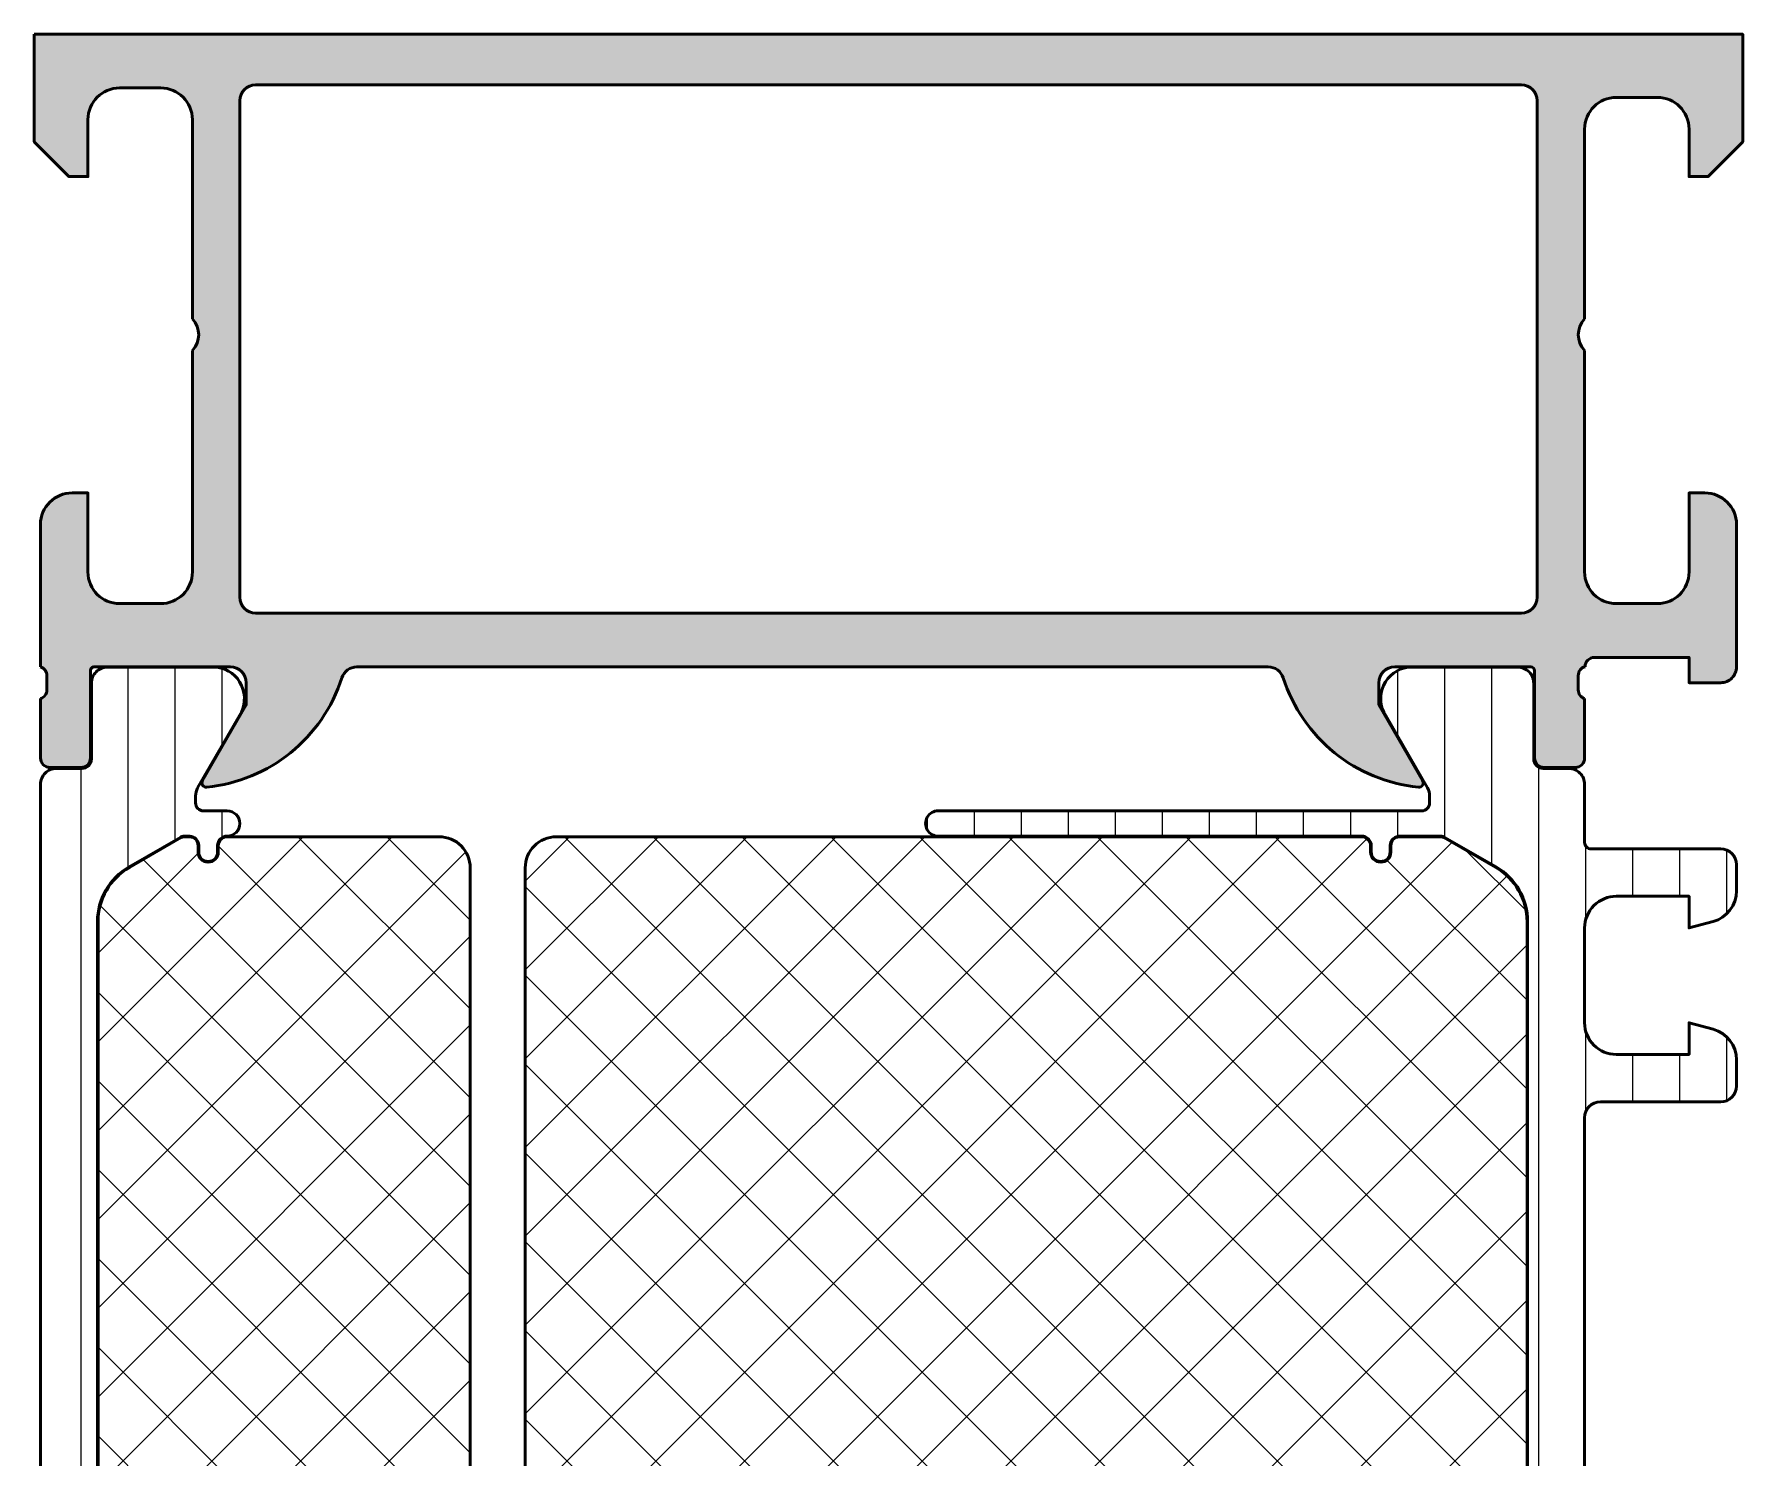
# Model space of a CAD drawing. Extents: x 0 to 105, y 0 to 90.
# Drawn here: x 0 to 54, y 45 to 90 of the extents above; entities that cross this region are included whole.
import ezdxf

# ---------------------------------------------------------------- set-up
doc = ezdxf.new("R2010")
doc.units = 0
for name, color, linetype, lineweight in [('0S-Alu contour', 7, 'Continuous', 50), ('0S-Alu hatch', 252, 'Continuous', 25), ('0S-Plastic contour', 254, 'Continuous', 50), ('0S-Plastic hatch', 253, 'Continuous', 25), ('0S-PT contour', 91, 'Continuous', 50), ('0S-PT hatch', 103, 'Continuous', 25)]:
    doc.layers.add(name, color=color, linetype=linetype, lineweight=lineweight)
pattern_1 = [(135, (0, 0), (-1.403165018917055, -1.403165018917055), []), (225, (0, 0), (1.403165018917055, -1.403165018917055), [])]
pattern_2 = [(90, (0, 0), (-1.4859, 0), [])]

# ---------------------------------------------------------------- blocks, each defined once
blk = doc.blocks.new('442240__F31ADD32_1E1B_493C_A6A0_53D63E27A48B_')
at = {"layer": '0S-PT hatch'}
h = blk.add_hatch(dxfattribs=at)
h.set_pattern_fill('ANSI37', color=256, scale=0.625, angle=90, style=0)
h.set_pattern_definition(pattern_1)
edge = h.paths.add_edge_path()
edge.add_line((41.95540162866505, 64.6302033196955), (16.50000000001683, 64.6302033197426))
edge.add_arc((16.49999999999969, 63.65020331974263), 0.9799999999999754, 89.99999999899781, 180)
edge.add_line((15.51999999999971, 63.65020331974264), (15.51999999999971, 18.84979668030451))
edge.add_arc((16.49999999999971, 18.84979668030451), 0.9799999999999968, 180, 270.0000000000002)
edge.add_line((16.49999999999971, 17.86979668030451), (41.95634587524384, 17.86979668030451))
edge.add_arc((41.95634587524383, 18.14979668030452), 0.2800000000000082, 270.0000000000014, 360)
edge.add_line((42.23634587524385, 18.14979668030452), (42.23634587524385, 18.35036747559076))
edge.add_ellipse((42.55577507995761, 18.35036747559076), major_axis=(-0.3194292047137636, 0), ratio=1, start_angle=180, end_angle=360, ccw=False)
edge.add_line((42.87520428467137, 18.35036747559076), (42.87520428467137, 18.14979668030452))
edge.add_arc((43.15520428467137, 18.14979668030453), 0.2800000000000011, 180, 266.4872129359699)
edge.add_line((43.13804832119981, 17.87032275859203), (44.46501280946018, 17.87032275859204))
edge.add_arc((44.46501280946018, 18.05032275859203), 0.1799999999999926, 270, 300.0000000000001)
edge.add_line((44.55501280946017, 17.89443818591084), (46.18999999999971, 18.8383984804904))
edge.add_arc((45.19999999999972, 20.55312877998359), 1.979999999999983, 299.9999999999999, 360)
edge.add_line((47.1799999999997, 20.55312877998359), (47.1799999999997, 61.94646458067263))
edge.add_arc((45.1999999999997, 61.94646458067263), 1.980000000000003, 0, 59.99999999999952)
edge.add_line((46.18999999999971, 63.66119488016582), (44.55501280946015, 64.60515517474536))
edge.add_arc((44.46501280946016, 64.44927060206425), 0.179999999999936, 59.99999999999221, 89.99999999999095)
edge.add_line((44.46501280946018, 64.62927060206418), (43.13858592838763, 64.62927060206418))
edge.add_arc((43.15574189185918, 64.34979668035167), 0.279999999999997, 93.51278706402572, 180)
edge.add_line((42.87574189185918, 64.34979668035167), (42.87574189185917, 64.14922588506545))
edge.add_ellipse((42.55577507995761, 64.14922588506545), major_axis=(-0.3199668119015655, 0), ratio=1, start_angle=0, end_angle=180, ccw=False)
edge.add_line((42.23580826805604, 64.14922588506545), (42.23580826805604, 64.3497966803045))
edge.add_arc((41.95540162866505, 64.34979668030452), 0.280406639390975, 0, 90)
at = {"layer": '0S-PT contour', "color": 7}
for points in [[(41.95540162866505, 64.6302033196955), (16.50000000001683, 64.6302033197426)], [(42.23580826805604, 64.14922588506545), (42.23580826805604, 64.3497966803045)], [(42.87574189185918, 64.34979668035167), (42.87574189185917, 64.14922588506545)], [(44.46501280946018, 64.62927060206418), (43.13858592838763, 64.62927060206418)], [(46.18999999999971, 63.66119488016582), (44.55501280946015, 64.60515517474536)], [(15.51999999999971, 63.65020331974264), (15.51999999999971, 18.84979668030451)], [(47.1799999999997, 20.55312877998359), (47.1799999999997, 61.94646458067263)], [(44.55501280946017, 17.89443818591084), (46.18999999999971, 18.8383984804904)], [(16.49999999999971, 17.86979668030451), (41.95634587524384, 17.86979668030451)], [(42.23634587524385, 18.14979668030452), (42.23634587524385, 18.35036747559076)], [(42.87520428467137, 18.35036747559076), (42.87520428467137, 18.14979668030452)], [(43.13804832119981, 17.87032275859203), (44.46501280946018, 17.87032275859204)]]:
    blk.add_lwpolyline(points, dxfattribs=at)
for centre, radius, start, end in [((16.49999999999969, 63.65020331974263), 0.9799999999999754, 89.99999999899781, 180), ((41.95540162866505, 64.34979668030452), 0.280406639390975, 0, 90), ((43.15574189185918, 64.34979668035167), 0.279999999999997, 93.51278706402572, 180), ((44.46501280946016, 64.44927060206425), 0.179999999999936, 59.99999999999221, 89.99999999999095), ((45.1999999999997, 61.94646458067263), 1.980000000000003, 0, 59.99999999999952), ((45.19999999999972, 20.55312877998359), 1.979999999999983, 299.9999999999999, 0), ((16.49999999999971, 18.84979668030451), 0.9799999999999968, 180, 270.0000000000002), ((41.95634587524383, 18.14979668030452), 0.2800000000000082, 270.0000000000014, 0), ((43.15520428467137, 18.14979668030453), 0.2800000000000011, 180, 266.4872129359699), ((44.46501280946018, 18.05032275859203), 0.1799999999999926, 270, 300.0000000000001)]:
    blk.add_arc(centre, radius, start, end, dxfattribs=at)
at = {"layer": '0S-PT contour', "color": 7, "extrusion": (0, 0, -1)}
for centre, radius, start, end in [((-42.55577507995761, 64.14922588506545), 0.3199668119015655, 180, 0), ((-42.55577507995761, 18.35036747559076), 0.3194292047137637, 0, 180)]:
    blk.add_arc(centre, radius, start, end, dxfattribs=at)
blk = doc.blocks.new('284519__6857C85F_8BF0_4C97_A09E_0A35391BC59F___943BEE04_0CC8_4766_B25A_D3CEB70636B3_')
at = {"layer": '0S-Plastic hatch'}
h = blk.add_hatch(dxfattribs=at)
h.set_pattern_fill('ANSI31', color=256, scale=0.4680000000000001, angle=45, style=0)
h.set_pattern_definition(pattern_2)
edge = h.paths.add_edge_path()
edge.add_line((49.4999999999997, 56.25000000004718), (53.2999999999998, 56.25000000004718))
edge.add_arc((53.29999999999975, 56.75000000004714), 0.4999999999999645, 270.0000000000057, 360)
edge.add_line((53.79999999999971, 56.75000000004718), (53.79999999999972, 57.58074922342159))
edge.add_arc((52.79999999999975, 57.58074922342159), 0.9999999999999644, 0, 75.00000000000038)
edge.add_line((53.05881904510226, 58.54667504971063), (52.29999999999972, 58.75000000004718))
edge.add_line((52.29999999999972, 58.75000000004718), (52.29999999999972, 57.75000000004717))
edge.add_line((52.29999999999972, 57.75000000004717), (49.99999999999974, 57.7500000000472))
edge.add_ellipse((49.9999999999997, 58.75000000004718), major_axis=(-0.9999999999999928, 0), ratio=1, start_angle=0, end_angle=90.00000000000199, ccw=False)
edge.add_line((48.99999999999971, 58.75000000004717), (48.99999999999971, 61.75000000004722))
edge.add_ellipse((49.99999999999972, 61.75000000004718), major_axis=(-1.000000000000007, 0), ratio=1, start_angle=269.99999999999875, end_angle=360, ccw=False)
edge.add_line((49.99999999999975, 62.75000000004719), (52.29999999999972, 62.75000000004713))
edge.add_line((52.29999999999972, 62.75000000004713), (52.29999999999972, 61.75000000004722))
edge.add_line((52.29999999999972, 61.75000000004722), (53.05881904510228, 61.95332495038388))
edge.add_arc((52.7999999999998, 62.91925077667286), 0.999999999999911, 284.9999999999988, 360)
edge.add_line((53.79999999999971, 62.91925077667284), (53.79999999999971, 63.75000000004723))
edge.add_arc((53.29999999999972, 63.75000000004725), 0.4999999999999929, 0, 89.9999999999992)
edge.add_line((53.29999999999973, 64.25000000004724), (49.19999999999973, 64.25000000004718))
edge.add_ellipse((49.19999999999973, 64.4500000000472), major_axis=(-0.200000000000017, 0), ratio=1, start_angle=0, end_angle=90.00000000000199, ccw=False)
edge.add_line((48.99999999999971, 64.45000000004723), (48.99999999999971, 66.29000567895667))
edge.add_arc((48.50000267890202, 66.29000567895667), 0.4999973210976947, 0, 90.00030698202455)
edge.add_line((48.49999999999283, 66.7900030000472), (47.68966866665947, 66.79000300004718))
edge.add_ellipse((47.68966866665947, 67.09000300004718), major_axis=(-0.2999999999999971, 0), ratio=1, start_angle=0, end_angle=90, ccw=False)
edge.add_line((47.38966866665947, 67.09000300004719), (47.3900006170565, 69.49000138298348))
edge.add_arc((46.89000463961789, 69.49000402260855), 0.4999959774455975, 359.9996975182267, 450.0003024811858)
edge.add_line((46.89000199999281, 69.99000000004717), (43.41346050189332, 69.99000000004716))
edge.add_arc((43.55577115088467, 69.00018192532433), 0.9999960709244591, 98.18160805189956, 212.7270160998398)
edge.add_line((42.71451850189333, 68.4595470000472), (44.03303535120448, 66.1758085133749))
edge.add_ellipse((43.60002263447405, 65.92580853907532), major_axis=(-0.5000000000000551, 0), ratio=1, start_angle=179.994256176766, end_angle=209.9999965993447, ccw=False)
edge.add_line((44.10002263196166, 65.92575841476153), (44.0999999999903, 65.70000000006473))
edge.add_ellipse((43.84999999997281, 65.70000000006469), major_axis=(-0.2500000000174865, 0), ratio=1, start_angle=90.00000000000159, end_angle=180, ccw=False)
edge.add_line((43.84999999997282, 65.45000000004721), (28.57101353298069, 65.45000000004653))
edge.add_arc((28.57101353298071, 65.0507409269301), 0.3992590731164398, 90.00000000000306, 270.0000000000031)
edge.add_line((28.57101353298073, 64.65148185381366), (41.95486402147727, 64.65148185381366))
edge.add_ellipse((41.9548640214773, 64.35000000004712), major_axis=(-0.3014818537665462, 0), ratio=1, start_angle=180, end_angle=270.00000000000676, ccw=False)
edge.add_line((42.25634587524385, 64.35000000004717), (42.25634587524385, 64.14942920476096))
edge.add_arc((42.55577507995761, 64.14942920476096), 0.2994292047137605, 180, 360)
edge.add_line((42.85520428467137, 64.14942920476099), (42.85520428467137, 64.35000000004723))
edge.add_ellipse((43.15520428467164, 64.35000000004722), major_axis=(-0.3000000000002672, 0), ratio=1, start_angle=266.6063607271258, end_angle=360, ccw=False)
edge.add_line((43.17296295056751, 64.64947392175954), (44.46501280946022, 64.64947392175972))
edge.add_ellipse((44.46501280946022, 64.44947392175959), major_axis=(-0.2000000000001307, 0), ratio=1, start_angle=240.0000000000401, end_angle=270.00000000000205, ccw=False)
edge.add_line((44.56501280946016, 64.62267900251666), (46.19999999999973, 63.67871870793694))
edge.add_ellipse((45.19999999999982, 61.94666790036815), major_axis=(-1.999999999999877, 0), ratio=1, start_angle=180, end_angle=240.00000000000108, ccw=False)
edge.add_line((47.1999999999997, 61.94666790036816), (47.19999999999972, 20.55333209967905))
edge.add_ellipse((45.19999999999972, 20.55333209967909), major_axis=(-2, 0), ratio=1, start_angle=119.9999999999996, end_angle=180, ccw=False)
edge.add_line((46.1999999999997, 18.82128129211021), (44.5650128094602, 17.87732099753069))
edge.add_ellipse((44.46501280945999, 18.05052607828752), major_axis=(-0.2000000000000511, 0), ratio=1, start_angle=90.00000000007333, end_angle=120.0000000000625, ccw=False)
edge.add_line((44.46501280946025, 17.85052607828746), (43.17296295056535, 17.85052607828786))
edge.add_ellipse((43.1552042846713, 18.14999999999996), major_axis=(-0.2999999999999285, 0), ratio=1, start_angle=0, end_angle=93.3936392725314, ccw=False)
edge.add_line((42.85520428467137, 18.14999999999995), (42.85520428467137, 18.35057079528622))
edge.add_arc((42.55577507995761, 18.35057079528622), 0.2994292047137605, 0, 180)
edge.add_line((42.25634587524385, 18.35057079528622), (42.25634587524385, 18.14999999999995))
edge.add_ellipse((41.95486402147733, 18.15000000000004), major_axis=(-0.3014818537665178, 0), ratio=1, start_angle=89.99999999998658, end_angle=180, ccw=False)
edge.add_line((41.95486402147726, 17.84851814623352), (28.57101353298071, 17.84851814623352))
edge.add_arc((28.57101353298071, 17.44925907311705), 0.3992590731164753, 90.00000000000048, 270.0000000000005)
edge.add_line((28.57101353298072, 17.05000000000057), (43.84999999997285, 17.04999999999999))
edge.add_ellipse((43.84999999997282, 16.79999999998251), major_axis=(-0.2500000000174722, 0), ratio=1, start_angle=180, end_angle=269.9999999999951, ccw=False)
edge.add_line((44.0999999999903, 16.79999999998242), (44.10002263196166, 16.57424158528564))
edge.add_ellipse((43.60002365369274, 16.5741911879278), major_axis=(-0.4999989808088187, 0), ratio=1, start_angle=150.0000347009651, end_angle=180.0057751236176, ccw=False)
edge.add_line((44.03303562435064, 16.32419195977536), (42.71451850189333, 14.04045299999998))
edge.add_arc((43.55577115088467, 13.49981807472283), 0.9999960709244718, 147.2729839001593, 261.8183919481001)
edge.add_line((43.41346050189332, 12.50999999999999), (46.89000199999282, 12.50999999999999))
edge.add_arc((46.89000463961788, 13.00999597743861), 0.4999959774455904, 269.9996975188158, 360.0003024817733)
edge.add_line((47.3900006170565, 13.0099986170637), (47.38966866665947, 15.40999699999997))
edge.add_ellipse((47.68966866665947, 15.40999699999998), major_axis=(-0.3000000000000043, 0), ratio=1, start_angle=269.99999999999864, end_angle=360, ccw=False)
edge.add_line((47.68966866665948, 15.70999699999999), (48.49999999999283, 15.70999699999999))
edge.add_arc((48.50000267890202, 16.2099943210905), 0.4999973210976877, 269.9996930179747, 360)
edge.add_line((48.99999999999971, 16.2099943210905), (48.99999999999971, 18.04999999999993))
edge.add_ellipse((49.19999999999974, 18.04999999999998), major_axis=(-0.2000000000000242, 0), ratio=1, start_angle=270.0000000000122, end_angle=360, ccw=False)
edge.add_line((49.19999999999969, 18.25000000000001), (53.29999999999973, 18.24999999999995))
edge.add_arc((53.29999999999972, 18.74999999999994), 0.4999999999999929, 270.0000000000008, 360)
edge.add_line((53.79999999999971, 18.74999999999995), (53.79999999999971, 19.58074922337431))
edge.add_arc((52.79999999999972, 19.58074922337433), 0.9999999999999928, 0, 74.99999999999913)
edge.add_line((53.05881904510226, 20.54667504966339), (52.29999999999972, 20.75000000000001))
edge.add_line((52.29999999999972, 20.75000000000001), (52.29999999999972, 19.75000000000001))
edge.add_line((52.29999999999972, 19.75000000000001), (49.99999999999971, 19.75))
edge.add_ellipse((49.99999999999972, 20.75000000000001), major_axis=(-1.000000000000003, 0), ratio=1, start_angle=0, end_angle=89.9999999999996, ccw=False)
edge.add_line((48.99999999999971, 20.75000000000001), (48.99999999999971, 23.75000000000007))
edge.add_ellipse((49.99999999999966, 23.75000000000001), major_axis=(-0.999999999999943, 0), ratio=1, start_angle=269.99999999999756, end_angle=360, ccw=False)
edge.add_line((49.9999999999997, 24.74999999999995), (52.29999999999972, 24.74999999999998))
edge.add_line((52.29999999999972, 24.74999999999998), (52.29999999999972, 23.75000000000007))
edge.add_line((52.29999999999972, 23.75000000000007), (53.05881904510217, 23.95332495033654))
edge.add_arc((52.79999999999962, 24.91925077662571), 1.000000000000101, 285.0000000000001, 360)
edge.add_line((53.79999999999972, 24.9192507766257), (53.79999999999971, 25.75000000000003))
edge.add_arc((53.29999999999975, 25.75000000000004), 0.4999999999999645, 0, 89.99999999999756)
edge.add_line((53.29999999999976, 26.25), (49.49999999999971, 26.25000000000001))
edge.add_ellipse((49.49999999999969, 26.74999999999999), major_axis=(-0.4999999999999787, 0), ratio=1, start_angle=0, end_angle=90.00000000000239, ccw=False)
edge.add_line((48.99999999999971, 26.74999999999998), (48.99999999999971, 55.75000000004715))
edge.add_ellipse((49.4999999999997, 55.75000000004718), major_axis=(-0.4999999999999929, 0), ratio=1, start_angle=270.0000000000008, end_angle=360, ccw=False)
at = {"layer": '0S-Plastic contour', "color": 7}
for points in [[(46.89000199999281, 69.99000000004717), (43.41346050189332, 69.99000000004716)], [(47.38966866665947, 67.09000300004719), (47.3900006170565, 69.49000138298348)], [(42.71451850189333, 68.4595470000472), (44.03303535120448, 66.1758085133749)], [(48.49999999999283, 66.7900030000472), (47.68966866665947, 66.79000300004718)], [(44.10002263196166, 65.92575841476153), (44.0999999999903, 65.70000000006473)], [(48.99999999999971, 64.45000000004723), (48.99999999999971, 66.29000567895667)], [(43.84999999997282, 65.45000000004721), (28.57101353298069, 65.45000000004653)], [(28.57101353298073, 64.65148185381366), (41.95486402147727, 64.65148185381366)], [(42.25634587524385, 64.35000000004717), (42.25634587524385, 64.14942920476096)], [(42.85520428467137, 64.14942920476099), (42.85520428467137, 64.35000000004723)], [(43.17296295056751, 64.64947392175954), (44.46501280946022, 64.64947392175972)], [(44.56501280946016, 64.62267900251666), (46.19999999999973, 63.67871870793694)], [(53.29999999999973, 64.25000000004724), (49.19999999999973, 64.25000000004718)], [(53.79999999999971, 62.91925077667284), (53.79999999999971, 63.75000000004723)], [(49.99999999999975, 62.75000000004719), (52.29999999999972, 62.75000000004713), (52.29999999999972, 61.75000000004722), (53.05881904510228, 61.95332495038388)], [(47.1999999999997, 61.94666790036816), (47.19999999999972, 20.55333209967905)], [(48.99999999999971, 58.75000000004717), (48.99999999999971, 61.75000000004722)], [(53.05881904510226, 58.54667504971063), (52.29999999999972, 58.75000000004718), (52.29999999999972, 57.75000000004717), (49.99999999999974, 57.7500000000472)], [(53.79999999999971, 56.75000000004718), (53.79999999999972, 57.58074922342159)], [(49.4999999999997, 56.25000000004718), (53.2999999999998, 56.25000000004718)], [(48.99999999999971, 26.74999999999998), (48.99999999999971, 55.75000000004715)], [(53.29999999999976, 26.25), (49.49999999999971, 26.25000000000001)], [(53.79999999999972, 24.9192507766257), (53.79999999999971, 25.75000000000003)], [(49.9999999999997, 24.74999999999995), (52.29999999999972, 24.74999999999998), (52.29999999999972, 23.75000000000007), (53.05881904510217, 23.95332495033654)], [(48.99999999999971, 20.75000000000001), (48.99999999999971, 23.75000000000007)], [(53.05881904510226, 20.54667504966339), (52.29999999999972, 20.75000000000001), (52.29999999999972, 19.75000000000001), (49.99999999999971, 19.75)], [(53.79999999999971, 18.74999999999995), (53.79999999999971, 19.58074922337431)], [(46.1999999999997, 18.82128129211021), (44.5650128094602, 17.87732099753069)], [(41.95486402147726, 17.84851814623352), (28.57101353298071, 17.84851814623352)], [(42.25634587524385, 18.35057079528622), (42.25634587524385, 18.14999999999995)], [(42.85520428467137, 18.14999999999995), (42.85520428467137, 18.35057079528622)], [(44.46501280946025, 17.85052607828746), (43.17296295056535, 17.85052607828786)], [(48.99999999999971, 16.2099943210905), (48.99999999999971, 18.04999999999993)], [(49.19999999999969, 18.25000000000001), (53.29999999999973, 18.24999999999995)], [(28.57101353298072, 17.05000000000057), (43.84999999997285, 17.04999999999999)], [(44.0999999999903, 16.79999999998242), (44.10002263196166, 16.57424158528564)], [(44.03303562435064, 16.32419195977536), (42.71451850189333, 14.04045299999998)], [(47.68966866665948, 15.70999699999999), (48.49999999999283, 15.70999699999999)], [(47.3900006170565, 13.0099986170637), (47.38966866665947, 15.40999699999997)], [(43.41346050189332, 12.50999999999999), (46.89000199999282, 12.50999999999999)]]:
    blk.add_lwpolyline(points, dxfattribs=at)
for centre, radius, start, end in [((43.55577115088467, 69.00018192532433), 0.9999960709244591, 98.18160805189956, 212.7270160998398), ((46.89000463961789, 69.49000402260855), 0.4999959774455975, 359.9996975182267, 90.00030248118587), ((48.50000267890202, 66.29000567895667), 0.4999973210976947, 0, 90.00030698202455), ((28.57101353298071, 65.0507409269301), 0.3992590731164398, 90.00000000000306, 270.0000000000031), ((42.55577507995761, 64.14942920476096), 0.2994292047137605, 180, 0), ((53.29999999999972, 63.75000000004725), 0.4999999999999929, 0, 89.9999999999992), ((52.7999999999998, 62.91925077667286), 0.999999999999911, 284.9999999999988, 0), ((52.79999999999975, 57.58074922342159), 0.9999999999999644, 0, 75.00000000000038), ((53.29999999999975, 56.75000000004714), 0.4999999999999645, 270.0000000000057, 0), ((53.29999999999975, 25.75000000000004), 0.4999999999999645, 0, 89.99999999999756), ((52.79999999999962, 24.91925077662571), 1.000000000000101, 285.0000000000001, 0), ((52.79999999999972, 19.58074922337433), 0.9999999999999928, 0, 74.99999999999913), ((42.55577507995761, 18.35057079528622), 0.2994292047137605, 0, 180), ((53.29999999999972, 18.74999999999994), 0.4999999999999929, 270.0000000000008, 0), ((28.57101353298071, 17.44925907311705), 0.3992590731164753, 90.00000000000048, 270.0000000000005), ((48.50000267890202, 16.2099943210905), 0.4999973210976877, 269.9996930179747, 0), ((43.55577115088467, 13.49981807472283), 0.9999960709244718, 147.2729839001593, 261.8183919481001), ((46.89000463961788, 13.00999597743861), 0.4999959774455904, 269.9996975188158, 0.0003024817733149)]:
    blk.add_arc(centre, radius, start, end, dxfattribs=at)
at = {"layer": '0S-Plastic contour', "color": 7, "extrusion": (0, 0, -1)}
for centre, radius, start, end in [((-47.68966866665947, 67.09000300004718), 0.2999999999999971, 270, 0), ((-43.60002263447405, 65.92580853907532), 0.5000000000000551, 150.0000034006553, 180.0057438232341), ((-43.84999999997281, 65.70000000006469), 0.2500000000174865, 180, 269.9999999999984), ((-41.9548640214773, 64.35000000004712), 0.3014818537665462, 89.99999999999324, 180), ((-43.15520428467164, 64.35000000004722), 0.3000000000002672, 0, 93.39363927287422), ((-44.46501280946022, 64.44947392175959), 0.2000000000001307, 89.99999999999797, 119.9999999999599), ((-49.19999999999973, 64.4500000000472), 0.200000000000017, 269.999999999998, 0), ((-45.19999999999982, 61.94666790036815), 1.999999999999877, 119.9999999999989, 180), ((-49.99999999999972, 61.75000000004718), 1.000000000000007, 0, 90.00000000000122), ((-49.9999999999997, 58.75000000004718), 0.9999999999999928, 269.999999999998, 0), ((-49.4999999999997, 55.75000000004718), 0.4999999999999929, 0, 89.9999999999992), ((-49.49999999999969, 26.74999999999999), 0.4999999999999787, 269.9999999999976, 0), ((-49.99999999999966, 23.75000000000001), 0.999999999999943, 0, 90.00000000000244), ((-45.19999999999972, 20.55333209967909), 2, 180, 240.0000000000004), ((-49.99999999999972, 20.75000000000001), 1.000000000000003, 270.0000000000004, 0), ((-41.95486402147733, 18.15000000000004), 0.3014818537665178, 180, 270.0000000000135), ((-43.1552042846713, 18.14999999999996), 0.2999999999999285, 266.6063607274686, 0), ((-44.46501280945999, 18.05052607828752), 0.2000000000000511, 239.9999999999375, 269.9999999999267), ((-49.19999999999974, 18.04999999999998), 0.2000000000000242, 0, 89.99999999998779), ((-43.84999999997282, 16.79999999998251), 0.2500000000174722, 90.00000000000487, 180), ((-43.60002365369274, 16.5741911879278), 0.4999989808088187, 179.9942248763824, 209.999965299035), ((-47.68966866665947, 15.40999699999998), 0.3000000000000043, 0, 90.00000000000136)]:
    blk.add_arc(centre, radius, start, end, dxfattribs=at)
blk = doc.blocks.new('345170__671C72E3_DC1D_42BF_86C3_94440B8743F7_')
at = {"layer": '0S-Alu hatch'}
h = blk.add_hatch(color=256, dxfattribs=at)
edge = h.paths.add_edge_path()
edge.add_line((-7.1e-15, 90), (53.99987304687965, 90))
edge.add_line((53.99987304687965, 90), (53.99987304687965, 86.5999679203087))
edge.add_line((53.99987304687965, 86.5999679203087), (52.89989745616913, 85.49999257278978))
edge.add_line((52.89989745616913, 85.49999257278978), (52.29992187023163, 85.49999257278978))
edge.add_line((52.29992187023163, 85.49999257278978), (52.29992187023163, 87.00045009804307))
edge.add_arc((51.29983554382527, 87.00035614156477), 1.000086330819882, 0.0053828449330912, 89.99504745861701)
edge.add_line((51.29992198944091, 88.00044246864854), (49.99987316131591, 88.00044246864854))
edge.add_arc((49.99992797000416, 87.00038766034935), 1.00005480980111, 90.00314013440826, 179.997296995918)
edge.add_line((48.99987316131591, 87.00043483925597), (48.99987316131592, 80.99999972534717))
edge.add_arc((49.52471250163427, 80.49999972534715), 0.724883668698509, 136.3884232636866, 223.6115767363133)
edge.add_line((48.99987316131592, 79.99999972534715), (48.99987316131592, 72.99999972534715))
edge.add_arc((49.99993195904488, 73.00005852307612), 1.000058799457453, 180.003368663758, 269.9966313363588)
edge.add_line((49.99987316131591, 71.99999972534715), (51.29992198944091, 71.99999972534715))
edge.add_arc((51.29983447275857, 73.00008712280979), 1.000087401291886, 270.0050138983208, 359.9949929319335)
edge.add_line((52.29992187023163, 72.99999972534829), (52.29992187023163, 75.49999972534715))
edge.add_line((52.29992187023163, 75.49999972534715), (52.79992187023163, 75.49999972534715))
edge.add_ellipse((52.79983439966269, 74.49991225477821), major_axis=(-1.000087474394158, 0), ratio=1, start_angle=180.0050112561101, end_angle=269.9949887439186, ccw=False)
edge.add_line((53.79992187023162, 74.49999972534765), (53.79986083507538, 69.99999972534715))
edge.add_ellipse((53.29989157569605, 69.99997661371015), major_axis=(-0.4999692599135077, 0), ratio=1, start_angle=89.99647716776508, end_angle=180.0026485613532, ccw=False)
edge.add_line((53.29986083507538, 69.50000735474168), (52.29986083507538, 69.49999972534715))
edge.add_line((52.29986083507538, 69.49999972534715), (52.29986083507538, 70.29999514771043))
edge.add_line((52.29986083507538, 70.29999514771043), (49.31213930206165, 70.29999514771043))
edge.add_arc((49.31213930206165, 69.99999514771051), 0.2999999999999261, 90, 179.3196072282661)
edge.add_arc((49.07883644654304, 69.73274997685989), 0.2788950563274295, 103.8317740844651, 181.1645893740969)
edge.add_line((48.79999899999999, 69.72708156886152), (48.799999, 69.27348756886153))
edge.add_arc((49.07886709564317, 69.26782690938447), 0.2789255417371505, 178.8371299271138, 253.5754054446433)
edge.add_line((48.99999999999999, 69.00028356886153), (48.99999999999999, 67.12027256885301))
edge.add_ellipse((48.69999999999997, 67.12027256885303), major_axis=(-0.3000000000000184, 0), ratio=1, start_angle=90.00000000000267, end_angle=180, ccw=False)
edge.add_line((48.69999999999999, 66.82027256885301), (47.72002568095721, 66.82027256885301))
edge.add_ellipse((47.72002568095721, 67.12027256885301), major_axis=(-0.2999999999999971, 0), ratio=1, start_angle=0, end_angle=90, ccw=False)
edge.add_line((47.4200256809572, 67.12027256885301), (47.4200256809572, 69.880270568853))
edge.add_arc((47.3000256809572, 69.880270568853), 0.1200000000000045, 0, 90)
edge.add_line((47.3000256809572, 70.00027056885301), (43, 70.00027056885301))
edge.add_arc((43, 69.50027056885301), 0.5, 90, 180)
edge.add_line((42.5, 69.50027056885301), (42.5, 68.80027056885301))
edge.add_line((42.5, 68.80027056885301), (43.88149545762236, 66.40745024582546))
edge.add_ellipse((43.7618802153517, 66.3383903535013), major_axis=(-0.1381197846482983, 0), ratio=1, start_angle=84.3774224492019, end_angle=210.0000000000063, ccw=False)
edge.add_ellipse((44.23822324117376, 71.17687943070086), major_axis=(-5.000000000000059, 0), ratio=1, start_angle=17.74841635607089, end_angle=84.37742244920702, ccw=False)
edge.add_arc((38.99999999999995, 69.50027056885305), 0.4999999999999507, 17.74841635606356, 89.99999999999349)
edge.add_line((39.00000000000001, 70.00027056885301), (10.2, 70.00027056885301))
edge.add_arc((10.20000000000001, 69.50027056885295), 0.5000000000000427, 90.00000000000081, 162.2515836439295)
edge.add_ellipse((4.961776758826183, 71.1768794307008), major_axis=(-4.999999999999987, 0), ratio=1, start_angle=95.62257755079378, end_angle=162.2515836439297, ccw=False)
edge.add_ellipse((5.438119784648307, 66.33839035350131), major_axis=(-0.1381197846483017, 0), ratio=1, start_angle=-29.999999999998977, end_angle=95.62257755079179, ccw=False)
edge.add_line((5.318504542377645, 66.40745024582546), (6.700000000000009, 68.80027056885305))
edge.add_line((6.700000000000009, 68.80027056885305), (6.700000000000009, 69.500270568853))
edge.add_arc((6.199999999999995, 69.500270568853), 0.5000000000000142, 0, 89.9999999999992)
edge.add_line((6.200000000000002, 70.00027056885301), (1.90324639355812, 70.00027056885301))
edge.add_arc((1.899956008496012, 69.88031568830968), 0.120000000000092, 88.42875992674892, 180)
edge.add_line((1.77995600849592, 69.88031568830968), (1.779956008495908, 67.12031768830968))
edge.add_ellipse((1.479956008495916, 67.12031768830967), major_axis=(-0.2999999999999914, 0), ratio=1, start_angle=89.99999999999892, end_angle=180, ccw=False)
edge.add_line((1.47995600849591, 66.82031768830967), (0.4999816894531364, 66.82031768830969))
edge.add_ellipse((0.4999816894531265, 67.1203176883097), major_axis=(-0.3000000000000114, 0), ratio=1, start_angle=0, end_angle=90.00000000000188, ccw=False)
edge.add_line((0.1999816894531108, 67.1203176883097), (0.1999816894531179, 69.00032868831818))
edge.add_arc((0.1211145938099349, 69.26787202884113), 0.278925541737175, 286.4245945553564, 361.1628700728862)
edge.add_line((0.3999826894531284, 69.2735326883182), (0.3999826894531182, 69.72712668831821))
edge.add_arc((0.1211452429100888, 69.73279509631656), 0.2788950563274164, 358.8354106259059, 433.5801235805099)
edge.add_line((0.1999816894531177, 70.00031568830967), (0.1999816894531179, 74.49999972534715))
edge.add_ellipse((1.200016055021644, 74.49996535977863), major_axis=(-1.000034366159002, 0), ratio=1, start_angle=270.00196893437277, end_angle=359.99803106598546, ccw=False)
edge.add_line((1.199981689453117, 75.49999972534715), (1.699981689453096, 75.49999972534715))
edge.add_line((1.699981689453096, 75.49999972534715), (1.699981689453125, 72.99999972534717))
edge.add_arc((2.700001512600977, 73.000019548495), 1.000019823344326, 180.0011357606123, 269.9988642398063)
edge.add_line((2.699981689453131, 71.99999972534715), (3.999969482421875, 71.99999972534715))
edge.add_arc((4.000000553784346, 72.99996865398468), 0.9999689291202583, 269.9982196867505, 360.0017803131609)
edge.add_line((4.999969482421875, 72.9999997253456), (4.999969482421867, 79.99999972534715))
edge.add_arc((4.474993690089426, 80.49999972534715), 0.7249824705019247, 316.3958616163859, 403.604138383614)
edge.add_line((4.999969482421867, 80.99999972534717), (4.999969482421867, 87.30001064491807))
edge.add_arc((3.999963413279154, 87.30000457577538), 1.00000606916113, 0.0003477354135738, 89.99965226584851)
edge.add_line((3.999969482421853, 88.30001064491807), (2.699981689453125, 88.30001064491807))
edge.add_arc((2.700038657603897, 87.2999536767673), 1.000056969773365, 90.003263848667, 179.996736151318)
edge.add_line((1.699981689453125, 87.30001064491833), (1.699981689453103, 85.50000020218432))
edge.add_line((1.699981689453103, 85.50000020218432), (1.099975585937485, 85.50000020218432))
edge.add_line((1.099975585937485, 85.50000020218432), (7.1e-15, 86.59999843788685))
edge.add_line((7.1e-15, 86.59999843788685), (-7.1e-15, 90))
edge = h.paths.add_edge_path()
edge.add_line((46.99985790252685, 88.3999938602501), (6.999984741210937, 88.3999938602501))
edge.add_arc((6.999987482078545, 87.89999111938248), 0.500002740875127, 90.00031407857054, 179.9996859215192)
edge.add_line((6.49998474121093, 87.89999386024931), (6.499984741210937, 72.19999667358933))
edge.add_arc((6.999987482078545, 72.19999941445694), 0.5000027408751199, 180.0003140784807, 269.9996859214286)
edge.add_line((6.99998474121093, 71.69999667358933), (46.99985790252685, 71.69999667358934))
edge.add_arc((46.99985516165924, 72.19999941445695), 0.500002740875127, 270.0003140785706, 359.9996859215192)
edge.add_line((47.49985790252686, 72.19999667359014), (47.49985790252686, 87.8999938602501))
edge.add_arc((46.99985516165924, 87.89999111938248), 0.5000027408751199, 0.0003140784807261, 89.99968592142947)
at = {"layer": '0S-Alu contour', "color": 7}
for points in [[(-7.1e-15, 90), (53.99987304687965, 90), (53.99987304687965, 86.5999679203087), (52.89989745616913, 85.49999257278978), (52.29992187023163, 85.49999257278978), (52.29992187023163, 87.00045009804307)], [(1.699981689453125, 87.30001064491833), (1.699981689453103, 85.50000020218432), (1.099975585937485, 85.50000020218432), (7.1e-15, 86.59999843788685), (-7.1e-15, 90)], [(3.999969482421853, 88.30001064491807), (2.699981689453125, 88.30001064491807)], [(46.99985790252685, 88.3999938602501), (6.999984741210937, 88.3999938602501)], [(6.49998474121093, 87.89999386024931), (6.499984741210937, 72.19999667358933)], [(47.49985790252686, 72.19999667359014), (47.49985790252686, 87.8999938602501)], [(51.29992198944091, 88.00044246864854), (49.99987316131591, 88.00044246864854)], [(4.999969482421867, 80.99999972534717), (4.999969482421867, 87.30001064491807)], [(48.99987316131591, 87.00043483925597), (48.99987316131592, 80.99999972534717)], [(4.999969482421875, 72.9999997253456), (4.999969482421867, 79.99999972534715)], [(48.99987316131592, 79.99999972534715), (48.99987316131592, 72.99999972534715)], [(1.199981689453117, 75.49999972534715), (1.699981689453096, 75.49999972534715), (1.699981689453125, 72.99999972534717)], [(52.29992187023163, 72.99999972534829), (52.29992187023163, 75.49999972534715), (52.79992187023163, 75.49999972534715)], [(0.1999816894531177, 70.00031568830967), (0.1999816894531179, 74.49999972534715)], [(53.79992187023162, 74.49999972534765), (53.79986083507538, 69.99999972534715)], [(2.699981689453131, 71.99999972534715), (3.999969482421875, 71.99999972534715)], [(49.99987316131591, 71.99999972534715), (51.29992198944091, 71.99999972534715)], [(6.99998474121093, 71.69999667358933), (46.99985790252685, 71.69999667358934)], [(53.29986083507538, 69.50000735474168), (52.29986083507538, 69.49999972534715), (52.29986083507538, 70.29999514771043), (49.31213930206165, 70.29999514771043)], [(0.3999826894531284, 69.2735326883182), (0.3999826894531182, 69.72712668831821)], [(1.77995600849592, 69.88031568830968), (1.779956008495908, 67.12031768830968)], [(6.200000000000002, 70.00027056885301), (1.90324639355812, 70.00027056885301)], [(39.00000000000001, 70.00027056885301), (10.2, 70.00027056885301)], [(47.3000256809572, 70.00027056885301), (43, 70.00027056885301)], [(47.4200256809572, 67.12027256885301), (47.4200256809572, 69.880270568853)], [(48.79999899999999, 69.72708156886152), (48.799999, 69.27348756886153)], [(5.318504542377645, 66.40745024582546), (6.700000000000009, 68.80027056885305), (6.700000000000009, 69.500270568853)], [(42.5, 69.50027056885301), (42.5, 68.80027056885301), (43.88149545762236, 66.40745024582546)], [(0.1999816894531108, 67.1203176883097), (0.1999816894531179, 69.00032868831818)], [(48.99999999999999, 69.00028356886153), (48.99999999999999, 67.12027256885301)], [(1.47995600849591, 66.82031768830967), (0.4999816894531364, 66.82031768830969)], [(48.69999999999999, 66.82027256885301), (47.72002568095721, 66.82027256885301)]]:
    blk.add_lwpolyline(points, dxfattribs=at)
for centre, radius, start, end in [((2.700038657603897, 87.2999536767673), 1.000056969773365, 90.003263848667, 179.996736151318), ((3.999963413279154, 87.30000457577538), 1.00000606916113, 0.0003477354135738, 89.99965226584851), ((6.999987482078545, 87.89999111938248), 0.500002740875127, 90.00031407857054, 179.9996859215192), ((46.99985516165924, 87.89999111938248), 0.5000027408751199, 0.0003140784807261, 89.99968592142947), ((49.99992797000416, 87.00038766034935), 1.00005480980111, 90.00314013440826, 179.997296995918), ((51.29983554382527, 87.00035614156477), 1.000086330819882, 0.0053828449330912, 89.99504745861701), ((4.474993690089426, 80.49999972534715), 0.7249824705019247, 316.3958616163859, 43.60413838361405), ((49.52471250163427, 80.49999972534715), 0.724883668698509, 136.3884232636866, 223.6115767363133), ((2.700001512600977, 73.000019548495), 1.000019823344326, 180.0011357606123, 269.9988642398063), ((4.000000553784346, 72.99996865398468), 0.9999689291202583, 269.9982196867505, 0.001780313160827), ((49.99993195904488, 73.00005852307612), 1.000058799457453, 180.003368663758, 269.9966313363588), ((51.29983447275857, 73.00008712280979), 1.000087401291886, 270.0050138983208, 359.9949929319335), ((6.999987482078545, 72.19999941445694), 0.5000027408751199, 180.0003140784807, 269.9996859214286), ((46.99985516165924, 72.19999941445695), 0.500002740875127, 270.0003140785706, 359.9996859215192), ((49.31213930206165, 69.99999514771051), 0.2999999999999261, 90, 179.3196072282661), ((0.1211452429100888, 69.73279509631656), 0.2788950563274164, 358.8354106259059, 73.58012358050988), ((1.899956008496012, 69.88031568830968), 0.120000000000092, 88.42875992674892, 180), ((6.199999999999995, 69.500270568853), 0.5000000000000142, 0, 89.9999999999992), ((10.20000000000001, 69.50027056885295), 0.5000000000000427, 90.00000000000081, 162.2515836439295), ((38.99999999999995, 69.50027056885305), 0.4999999999999507, 17.74841635606356, 89.99999999999349), ((43, 69.50027056885301), 0.5, 90, 180), ((47.3000256809572, 69.880270568853), 0.1200000000000045, 0, 90), ((49.07883644654304, 69.73274997685989), 0.2788950563274295, 103.8317740844651, 181.1645893740969), ((0.1211145938099349, 69.26787202884113), 0.278925541737175, 286.4245945553564, 1.162870072886224), ((49.07886709564317, 69.26782690938447), 0.2789255417371505, 178.8371299271138, 253.5754054446433)]:
    blk.add_arc(centre, radius, start, end, dxfattribs=at)
at = {"layer": '0S-Alu contour', "color": 7, "extrusion": (0, 0, -1)}
for centre, radius, start, end in [((-1.200016055021644, 74.49996535977863), 1.000034366159002, 0.0019689340145208, 89.99803106562722), ((-52.79983439966269, 74.49991225477821), 1.000087474394158, 90.00501125608142, 179.9949887438899), ((-53.29989157569605, 69.99997661371015), 0.4999692599135077, 179.9973514386468, 270.0035228322349), ((-4.961776758826183, 71.1768794307008), 4.999999999999987, 197.7484163560703, 264.3774224492062), ((-44.23822324117376, 71.17687943070086), 5.000000000000059, 275.622577550793, 342.2515836439291), ((-0.4999816894531265, 67.1203176883097), 0.3000000000000114, 269.9999999999981, 0), ((-1.479956008495916, 67.12031768830967), 0.2999999999999914, 180, 270.0000000000011), ((-47.72002568095721, 67.12027256885301), 0.2999999999999971, 270, 0), ((-48.69999999999997, 67.12027256885303), 0.3000000000000185, 180, 269.9999999999973), ((-5.438119784648307, 66.33839035350131), 0.1381197846483017, 264.3774224492082, 29.99999999999899), ((-43.7618802153517, 66.3383903535013), 0.1381197846482983, 149.9999999999937, 275.6225775507981)]:
    blk.add_arc(centre, radius, start, end, dxfattribs=at)
blk = doc.blocks.new('442240__FB57662D_E82A_42FF_90DB_D4B05DABE150_')
at = {"layer": '0S-PT hatch'}
h = blk.add_hatch(dxfattribs=at)
h.set_pattern_fill('ANSI37', color=256, scale=0.625, angle=90, style=0)
h.set_pattern_definition(pattern_1)
edge = h.paths.add_edge_path()
edge.add_line((12.79999999998292, 64.63020331974262), (6.100406639391152, 64.6302033196955))
edge.add_arc((6.100406639391088, 64.34979668030446), 0.2804066393910318, 89.99999999998694, 180)
edge.add_line((5.820000000000057, 64.3497966803045), (5.820000000000046, 64.14922588506545))
edge.add_ellipse((5.500033188098482, 64.14922588506545), major_axis=(-0.3199668119015637, 0), ratio=1, start_angle=0, end_angle=180, ccw=False)
edge.add_line((5.180066376196919, 64.14922588506545), (5.180066376196919, 64.34979668035167))
edge.add_arc((4.900066376196916, 64.34979668035167), 0.280000000000002, 0, 86.4872129360067)
edge.add_line((4.917222339668303, 64.62927060206418), (4.734987190539555, 64.62927060206418))
edge.add_arc((4.734987190539578, 64.44927060206425), 0.1799999999999358, 90.00000000000708, 120.000000000008)
edge.add_line((4.644987190539588, 64.60515517474536), (3.010000000000033, 63.66119488016582))
edge.add_arc((4.000000000000033, 61.94646458067263), 1.979999999999995, 120.0000000000001, 180)
edge.add_line((2.020000000000038, 61.94646458067263), (2.020000000000031, 20.55312877998359))
edge.add_arc((4.000000000000021, 20.55312877998359), 1.979999999999989, 180, 240.0000000000003)
edge.add_line((3.010000000000038, 18.8383984804904), (4.644987190539577, 17.89443818591084))
edge.add_arc((4.734987190539582, 18.05032275859203), 0.1799999999999963, 239.9999999999974, 269.9999999999974)
edge.add_line((4.734987190539574, 17.87032275859203), (4.917222339668473, 17.87032275859203))
edge.add_arc((4.900066376196923, 18.14979668030452), 0.2799999999999938, 273.5127870640269, 360)
edge.add_line((5.180066376196917, 18.14979668030452), (5.180066376196917, 18.35036747559076))
edge.add_ellipse((5.499495580910678, 18.35036747559076), major_axis=(-0.319429204713761, 0), ratio=1, start_angle=180, end_angle=360, ccw=False)
edge.add_line((5.818924785624439, 18.35036747559076), (5.818924785624439, 18.14979668030452))
edge.add_arc((6.098924785624445, 18.14979668030452), 0.2800000000000065, 180, 269.9999999999993)
edge.add_line((6.098924785624442, 17.86979668030451), (12.80000000000003, 17.86979668030451))
edge.add_arc((12.80000000000003, 18.84979668030451), 0.9799999999999968, 270, 360)
edge.add_line((13.78000000000003, 18.84979668030451), (13.78000000000003, 63.65020331974265))
edge.add_arc((12.80000000000006, 63.65020331974265), 0.979999999999972, 0, 90.0000000010021)
at = {"layer": '0S-PT contour', "color": 7}
for points in [[(4.644987190539588, 64.60515517474536), (3.010000000000033, 63.66119488016582)], [(4.917222339668303, 64.62927060206418), (4.734987190539555, 64.62927060206418)], [(5.180066376196919, 64.14922588506545), (5.180066376196919, 64.34979668035167)], [(5.820000000000057, 64.3497966803045), (5.820000000000046, 64.14922588506545)], [(12.79999999998292, 64.63020331974262), (6.100406639391152, 64.6302033196955)], [(13.78000000000003, 18.84979668030451), (13.78000000000003, 63.65020331974265)], [(2.020000000000038, 61.94646458067263), (2.020000000000031, 20.55312877998359)], [(3.010000000000038, 18.8383984804904), (4.644987190539577, 17.89443818591084)], [(4.734987190539574, 17.87032275859203), (4.917222339668473, 17.87032275859203)], [(5.180066376196917, 18.14979668030452), (5.180066376196917, 18.35036747559076)], [(5.818924785624439, 18.35036747559076), (5.818924785624439, 18.14979668030452)], [(6.098924785624442, 17.86979668030451), (12.80000000000003, 17.86979668030451)]]:
    blk.add_lwpolyline(points, dxfattribs=at)
for centre, radius, start, end in [((4.734987190539578, 64.44927060206425), 0.1799999999999358, 90.00000000000708, 120.000000000008), ((4.900066376196916, 64.34979668035167), 0.280000000000002, 0, 86.4872129360067), ((6.100406639391088, 64.34979668030446), 0.2804066393910318, 89.99999999998694, 180), ((12.80000000000006, 63.65020331974265), 0.979999999999972, 0, 90.0000000010021), ((4.000000000000033, 61.94646458067263), 1.979999999999995, 120.0000000000001, 180), ((4.000000000000021, 20.55312877998359), 1.979999999999989, 180, 240.0000000000003), ((12.80000000000003, 18.84979668030451), 0.9799999999999968, 270, 0), ((4.734987190539582, 18.05032275859203), 0.1799999999999963, 239.9999999999974, 269.9999999999974), ((4.900066376196923, 18.14979668030452), 0.2799999999999938, 273.5127870640269, 0), ((6.098924785624445, 18.14979668030452), 0.2800000000000065, 180, 269.9999999999993)]:
    blk.add_arc(centre, radius, start, end, dxfattribs=at)
at = {"layer": '0S-PT contour', "color": 7, "extrusion": (0, 0, -1)}
for centre, radius, start, end in [((-5.500033188098482, 64.14922588506545), 0.3199668119015637, 180, 0), ((-5.499495580910678, 18.35036747559076), 0.319429204713761, 0, 180)]:
    blk.add_arc(centre, radius, start, end, dxfattribs=at)
blk = doc.blocks.new('284519__95D5DBB7_9B2C_4944_8950_F0C975A611F8___9691F17B_4240_40E6_9494_96E9F70E77B9_')
at = {"layer": '0S-Plastic hatch'}
h = blk.add_hatch(dxfattribs=at)
h.set_pattern_fill('ANSI31', color=256, scale=0.4680000000000001, angle=45, style=0)
h.set_pattern_definition(pattern_2)
edge = h.paths.add_edge_path()
edge.add_arc((0.6999973210980323, 66.2900056789564), 0.4999973210979648, 89.99969301797577, 180)
edge.add_line((0.2000000000000675, 66.29000567895639), (0.2000000000000294, 16.2099943210908))
edge.add_arc((0.699997321098018, 16.2099943210908), 0.4999973210979885, 180, 270.0003069820252)
edge.add_line((0.7000000000072071, 15.70999699999999), (1.510331333340559, 15.70999699999999))
edge.add_ellipse((1.51033133334056, 15.40999699999997), major_axis=(-0.3000000000000114, 0), ratio=1, start_angle=180, end_angle=270.0000000000001, ccw=False)
edge.add_line((1.810331333340571, 15.40999699999997), (1.809999382943544, 13.0099986170637))
edge.add_arc((2.309995360382165, 13.00999597743861), 0.4999959774455886, 179.9996975182267, 270.0003024811845)
edge.add_line((2.309998000007226, 12.50999999999999), (5.786539498106719, 12.50999999999999))
edge.add_arc((5.644228849115366, 13.49981807472283), 0.9999960709244705, 278.1816080518998, 392.7270160998407)
edge.add_line((6.485481498106707, 14.04045299999998), (5.166964648795266, 16.32419148667278))
edge.add_ellipse((5.599977365525615, 16.57419146097233), major_axis=(-0.4999999999999763, 0), ratio=1, start_angle=-0.005743823234126921, end_angle=29.99999659934622, ccw=False)
edge.add_line((5.099977368038086, 16.57424158528613), (5.100000000009441, 16.79999999998242))
edge.add_ellipse((5.35000000002692, 16.79999999998251), major_axis=(-0.2500000000174785, 0), ratio=1, start_angle=270.0000000000059, end_angle=360, ccw=False)
edge.add_line((5.350000000026894, 17.04999999999999), (6.100406639391025, 17.05000000000002))
edge.add_arc((6.100406639391023, 17.44925907311677), 0.3992590731167524, 270.0000000000002, 450.0000000000002)
edge.add_ellipse((6.100406639390969, 18.15000000000005), major_axis=(-0.3014818537665285, 0), ratio=1, start_angle=0, end_angle=90.00000000000978, ccw=False)
edge.add_line((5.798924785624441, 18.14999999999995), (5.798924785624441, 18.35057079528625))
edge.add_arc((5.499495580910679, 18.35057079528622), 0.2994292047137623, 0, 180)
edge.add_line((5.200066376196916, 18.35057079528619), (5.200066376196915, 18.14999999999996))
edge.add_ellipse((4.900066376196964, 18.14999999999997), major_axis=(-0.2999999999999501, 0), ratio=1, start_angle=93.3936392714549, end_angle=180, ccw=False)
edge.add_line((4.917825042085397, 17.85052607828752), (4.7349871905395, 17.85052607828746))
edge.add_ellipse((4.734987190539737, 18.05052607828743), major_axis=(-0.1999999999999637, 0), ratio=1, start_angle=59.999999999930026, end_angle=89.9999999999323, ccw=False)
edge.add_line((4.634987190539543, 17.87732099753069), (3.000000000000045, 18.82128129211021))
edge.add_ellipse((3.999999999999992, 20.55333209967907), major_axis=(-1.999999999999958, 0), ratio=1, start_angle=0, end_angle=60.00000000000108, ccw=False)
edge.add_line((2.000000000000033, 20.55333209967905), (2.000000000000042, 61.94666790036817))
edge.add_ellipse((3.999999999999928, 61.94666790036814), major_axis=(-1.999999999999886, 0), ratio=1, start_angle=299.9999999999993, end_angle=360, ccw=False)
edge.add_line((3.000000000000008, 63.67871870793693), (4.634987190539532, 64.62267900251666))
edge.add_ellipse((4.734987190539507, 64.44947392175948), major_axis=(-0.200000000000245, 0), ratio=1, start_angle=269.99999999996874, end_angle=299.9999999999511, ccw=False)
edge.add_line((4.734987190539616, 64.64947392175972), (4.91782504208539, 64.6494739217597))
edge.add_ellipse((4.900066376196946, 64.35000000004722), major_axis=(-0.2999999999999793, 0), ratio=1, start_angle=180, end_angle=266.606360728543, ccw=False)
edge.add_line((5.200066376196925, 64.35000000004723), (5.200066376196921, 64.14942920476096))
edge.add_arc((5.499495580910682, 64.14942920476096), 0.2994292047137614, 180, 360)
edge.add_line((5.798924785624444, 64.14942920476096), (5.798924785624443, 64.35000000004715))
edge.add_ellipse((6.100406639391033, 64.35000000004707), major_axis=(-0.3014818537665898, 0), ratio=1, start_angle=270.00000000000085, end_angle=360, ccw=False)
edge.add_arc((6.100406639391028, 65.05074092693043), 0.3992590731167667, 270, 450)
edge.add_line((6.100406639391028, 65.4500000000472), (5.350000000026924, 65.45000000004723))
edge.add_ellipse((5.350000000026917, 65.70000000006469), major_axis=(-0.2500000000174651, 0), ratio=1, start_angle=0, end_angle=90.00000000000159, ccw=False)
edge.add_line((5.100000000009449, 65.70000000006473), (5.099977368038088, 65.92575841476103))
edge.add_ellipse((5.599977365525687, 65.92580853907481), major_axis=(-0.5000000000000459, 0), ratio=1, start_angle=-29.999996599345423, end_angle=0.005743823234126921, ccw=False)
edge.add_line((5.166964648795273, 66.17580851337439), (6.485481498106711, 68.4595470000472))
edge.add_arc((5.644228849115378, 69.00018192532433), 0.9999960709244534, 327.2729839001599, 441.8183919481005)
edge.add_line((5.786539498106723, 69.99000000004716), (2.309998000007223, 69.99000000004716))
edge.add_arc((2.309995360382151, 69.49000402260856), 0.4999959774455691, 89.99969751881417, 180.0003024817733)
edge.add_line((1.809999382943549, 69.49000138298348), (1.81033133334057, 67.09000300004719))
edge.add_ellipse((1.510331333340576, 67.09000300004718), major_axis=(-0.2999999999999943, 0), ratio=1, start_angle=89.99999999999898, end_angle=180, ccw=False)
edge.add_line((1.510331333340571, 66.79000300004718), (0.7000000000072129, 66.7900030000472))
at = {"layer": '0S-Plastic contour', "color": 7}
for points in [[(5.786539498106723, 69.99000000004716), (2.309998000007223, 69.99000000004716)], [(1.809999382943549, 69.49000138298348), (1.81033133334057, 67.09000300004719)], [(5.166964648795273, 66.17580851337439), (6.485481498106711, 68.4595470000472)], [(1.510331333340571, 66.79000300004718), (0.7000000000072129, 66.7900030000472)], [(0.2000000000000675, 66.29000567895639), (0.2000000000000294, 16.2099943210908)], [(5.100000000009449, 65.70000000006473), (5.099977368038088, 65.92575841476103)], [(6.100406639391028, 65.4500000000472), (5.350000000026924, 65.45000000004723)], [(3.000000000000008, 63.67871870793693), (4.634987190539532, 64.62267900251666)], [(4.734987190539616, 64.64947392175972), (4.91782504208539, 64.6494739217597)], [(5.200066376196925, 64.35000000004723), (5.200066376196921, 64.14942920476096)], [(5.798924785624444, 64.14942920476096), (5.798924785624443, 64.35000000004715)], [(2.000000000000033, 20.55333209967905), (2.000000000000042, 61.94666790036817)], [(4.634987190539543, 17.87732099753069), (3.000000000000045, 18.82128129211021)], [(4.917825042085397, 17.85052607828752), (4.7349871905395, 17.85052607828746)], [(5.200066376196916, 18.35057079528619), (5.200066376196915, 18.14999999999996)], [(5.798924785624441, 18.14999999999995), (5.798924785624441, 18.35057079528625)], [(5.099977368038086, 16.57424158528613), (5.100000000009441, 16.79999999998242)], [(5.350000000026894, 17.04999999999999), (6.100406639391025, 17.05000000000002)], [(6.485481498106707, 14.04045299999998), (5.166964648795266, 16.32419148667278)], [(0.7000000000072071, 15.70999699999999), (1.510331333340559, 15.70999699999999)], [(1.810331333340571, 15.40999699999997), (1.809999382943544, 13.0099986170637)], [(2.309998000007226, 12.50999999999999), (5.786539498106719, 12.50999999999999)]]:
    blk.add_lwpolyline(points, dxfattribs=at)
for centre, radius, start, end in [((2.309995360382151, 69.49000402260856), 0.4999959774455691, 89.99969751881417, 180.0003024817733), ((5.644228849115378, 69.00018192532433), 0.9999960709244534, 327.2729839001599, 81.81839194810065), ((0.6999973210980323, 66.2900056789564), 0.4999973210979648, 89.99969301797577, 180), ((6.100406639391028, 65.05074092693043), 0.3992590731167667, 270, 90), ((5.499495580910682, 64.14942920476096), 0.2994292047137614, 180, 0), ((5.499495580910679, 18.35057079528622), 0.2994292047137623, 0, 180), ((6.100406639391023, 17.44925907311677), 0.3992590731167524, 270.0000000000002, 90.00000000000026), ((0.699997321098018, 16.2099943210908), 0.4999973210979885, 180, 270.0003069820252), ((5.644228849115366, 13.49981807472283), 0.9999960709244705, 278.1816080518998, 32.72701609984069), ((2.309995360382165, 13.00999597743861), 0.4999959774455886, 179.9996975182267, 270.0003024811845)]:
    blk.add_arc(centre, radius, start, end, dxfattribs=at)
at = {"layer": '0S-Plastic contour', "color": 7, "extrusion": (0, 0, -1)}
for centre, radius, start, end in [((-1.510331333340576, 67.09000300004718), 0.2999999999999943, 180, 270.000000000001), ((-5.599977365525687, 65.92580853907481), 0.5000000000000459, 359.9942561767659, 29.99999659934534), ((-5.350000000026917, 65.70000000006469), 0.2500000000174651, 269.9999999999984, 0), ((-4.734987190539507, 64.44947392175948), 0.200000000000245, 60.00000000004886, 90.00000000003129), ((-4.900066376196946, 64.35000000004722), 0.2999999999999793, 93.393639271457, 180), ((-6.100406639391033, 64.35000000004707), 0.3014818537665898, 0, 89.99999999999916), ((-3.999999999999928, 61.94666790036814), 1.999999999999886, 0, 60.0000000000007), ((-3.999999999999992, 20.55333209967907), 1.999999999999958, 299.9999999999989, 0), ((-4.734987190539737, 18.05052607828743), 0.1999999999999637, 270.0000000000677, 300.00000000007), ((-4.900066376196964, 18.14999999999997), 0.2999999999999501, 180, 266.6063607285451), ((-6.100406639390969, 18.15000000000005), 0.3014818537665285, 269.9999999999902, 0), ((-5.35000000002692, 16.79999999998251), 0.2500000000174785, 0, 89.9999999999941), ((-5.599977365525615, 16.57419146097233), 0.4999999999999763, 330.0000034006538, 0.0057438232341285), ((-1.51033133334056, 15.40999699999997), 0.3000000000000114, 89.99999999999987, 180)]:
    blk.add_arc(centre, radius, start, end, dxfattribs=at)
blk = doc.blocks.new('442240__C6A25C10_FDF4_48DF_831E_53854289424A_')
at = {"layer": '0S-Alu contour', "color": 7}
blk.add_blockref('345170__671C72E3_DC1D_42BF_86C3_94440B8743F7_', (0, 0), dxfattribs=at)
at = {"layer": '0S-Plastic contour', "color": 7}
for name in ['284519__95D5DBB7_9B2C_4944_8950_F0C975A611F8___9691F17B_4240_40E6_9494_96E9F70E77B9_', '284519__6857C85F_8BF0_4C97_A09E_0A35391BC59F___943BEE04_0CC8_4766_B25A_D3CEB70636B3_']:
    blk.add_blockref(name, (0, 0), dxfattribs=at)
at = {"layer": '0S-PT contour', "color": 7}
for name in ['442240__FB57662D_E82A_42FF_90DB_D4B05DABE150_', '442240__F31ADD32_1E1B_493C_A6A0_53D63E27A48B_']:
    blk.add_blockref(name, (0, 0), dxfattribs=at)

msp = doc.modelspace()

# ---------------------------------------------------------------- block references
at = {"layer": '0S-Alu contour', "color": 7}
msp.add_blockref('442240__C6A25C10_FDF4_48DF_831E_53854289424A_', (0, 0), dxfattribs=at)

doc.saveas('drawing.dxf')
